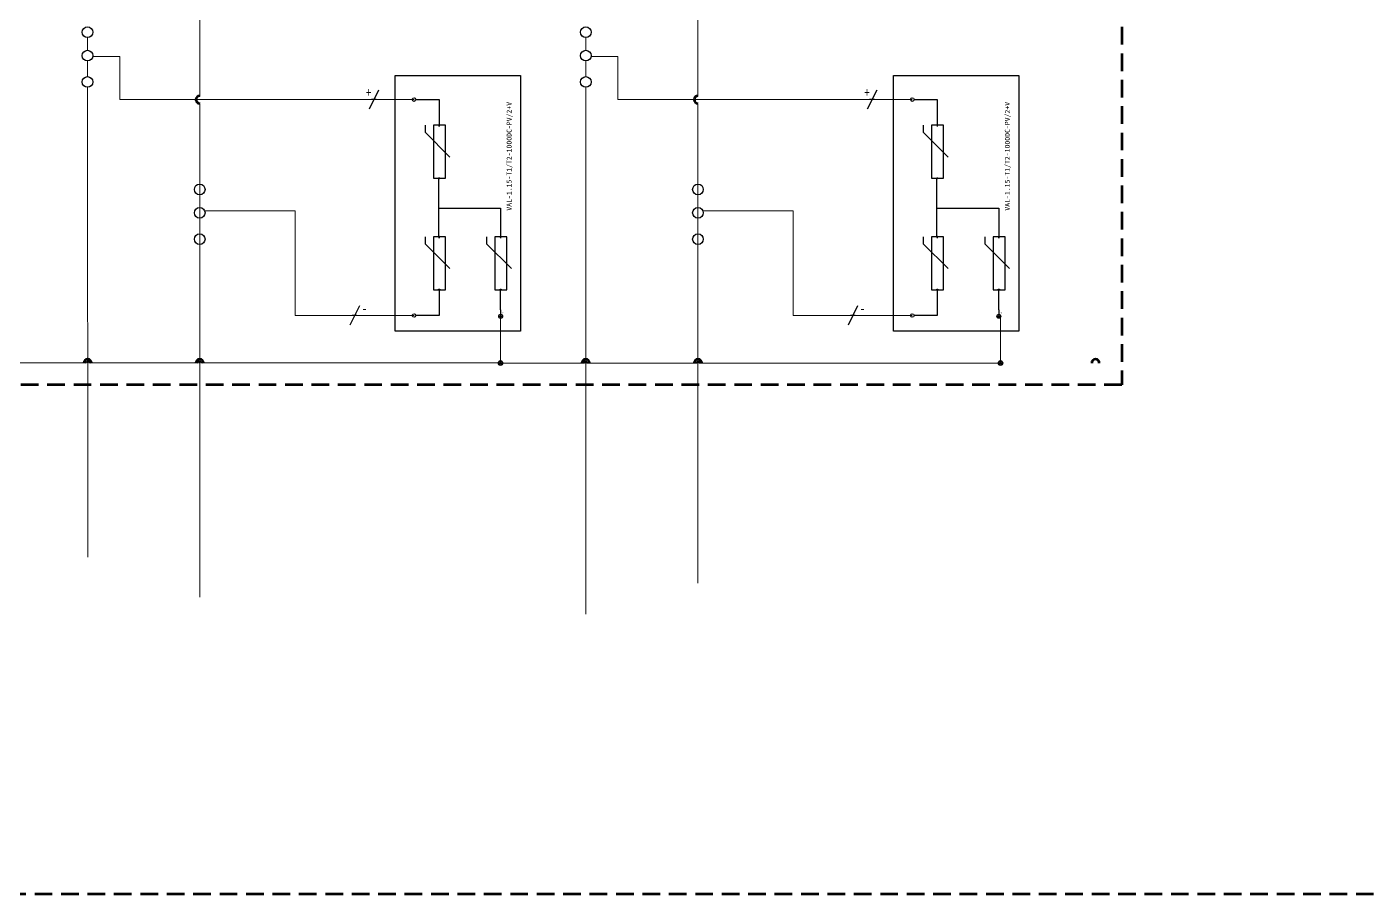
# Model space of a CAD drawing. Header units: millimetres. Extents: x 139 to 1361, y -140 to 1049.
# Drawn here: x 637.7 to 752.2, y 725.2 to 799 of the extents above; entities that cross this region are included whole.
import ezdxf
from ezdxf.enums import TextEntityAlignment as Align

# ---------------------------------------------------------------- set-up
doc = ezdxf.new("R2010")
doc.units = ezdxf.units.MM
doc.header["$LTSCALE"] = 12
doc.linetypes.add('HIDDEN2', pattern=[0.1875, 0.125, -0.0625])
for name, color, linetype in [('GRN_12AWG', 3, 'Continuous'), ('GRY_20AWG', 250, 'Continuous'), ('LOCBOX', 92, 'HIDDEN2'), ('MISC', 2, 'Continuous'), ('RED_10AWG', 1, 'Continuous'), ('RED_12AWG', 1, 'Continuous'), ('SYMS', 7, 'Continuous'), ('TAGS', 51, 'Continuous')]:
    doc.layers.add(name, color=color, linetype=linetype)
doc.styles.get("Standard").update_dxf_attribs({"font": ''})
doc.styles.add('WD', font='')
doc.styles.add('WD_IEC', font='')
doc.styles.get('Standard').set_extended_font_data('SimHei')
doc.styles.get('WD').set_extended_font_data('SimHei')
doc.styles.get('WD_IEC').set_extended_font_data('SimHei')

# ---------------------------------------------------------------- blocks, each defined once
blk = doc.blocks.new('HT0_02')
blk.add_circle((0, 0), 0.0699)
at = {"style": 'WD', "flags": 1}
for tag, p in [('X4TERM01', (-0.07, 0)), ('X2TERM01', (0, 0.07)), ('X1TERM01', (0.07, 0)), ('X8TERM01', (0, -0.07))]:
    blk.add_attdef(tag, p, '', height=0.01, dxfattribs=at)
blk = doc.blocks.new('HGND4')
for p, q in [((0, 0), (10, 0)), ((10, -3.8), (10, 3.8)), ((11.2, -2.5), (11.2, 2.5)), ((12.5, -1.2), (12.5, 1.2))]:
    blk.add_line(p, q)
blk.add_circle((10, 0), 5)
at = {"style": 'WD_IEC'}
for tag, p in [('TAG1', (2.5, 4.6)), ('INST', (2.5, 11.6)), ('LOC', (2.5, 8.1))]:
    blk.add_attdef(tag, text='', height=2.5, dxfattribs=at).set_placement(p, align=Align.RIGHT)
at = {"style": 'WD_IEC', "flags": 1}
blk.add_attdef('X4TERM01', (0, 0), '', height=0.32, dxfattribs=at)
blk = doc.blocks.new('VT0_05')
blk.add_lwpolyline([(0.08, -0.06), (0, 0.08), (-0.08, -0.06)], close=True)
at = {"style": 'WD', "flags": 1}
for tag, p in [('X4TERM01', (-0.05, 0)), ('X2TERM01', (0, 0.08)), ('X1TERM01', (0.05, 0)), ('X8TERM01', (0, -0.06))]:
    blk.add_attdef(tag, p, '', height=0.01, dxfattribs=at)
blk = doc.blocks.new('Lightening Surge Arrestor')
at = {"color": 5}
for p, q in [((0.502, 2.919), (0.502, 2.827)), ((0.502, 2.827), (0.826, 2.503)), ((0.502, 1.459), (0.502, 1.367)), ((1.308, 1.459), (1.308, 1.367)), ((0.502, 1.367), (0.826, 1.043)), ((1.308, 1.367), (1.632, 1.043))]:
    blk.add_line(p, q, dxfattribs=at)
for points in [[(0.112, 3.569), (1.754, 3.569), (1.754, 0.222), (0.112, 0.222)], [(0.768, 2.919), (0.611, 2.919), (0.611, 2.225), (0.768, 2.225)], [(0.768, 1.459), (0.611, 1.459), (0.611, 0.765), (0.768, 0.765)], [(1.574, 1.459), (1.417, 1.459), (1.417, 0.765), (1.574, 0.765)]]:
    blk.add_lwpolyline(points, close=True, dxfattribs=at)
at = {"layer": 'GRY_20AWG'}
blk.add_line((1.492, 0.502), (1.492, 0.468), dxfattribs=at)
at = {"layer": 'RED_12AWG'}
for p, q in [((0.382, 3.255), (0.686, 3.255)), ((0.686, 3.255), (0.686, 2.926)), ((0.69, 2.919), (0.684, 2.919)), ((0.681, 1.459), (0.681, 2.226)), ((0.681, 1.835), (1.492, 1.835)), ((1.492, 1.835), (1.492, 1.466)), ((0.69, 1.459), (0.681, 1.459)), ((0.69, 0.435), (0.69, 0.766)), ((1.492, 0.502), (1.492, 0.757)), ((0.381, 0.435), (0.69, 0.435))]:
    blk.add_line(p, q, dxfattribs=at)
at = {"layer": 'SYMS'}
for name, p, xscale, yscale, zscale in [('HT0_02', (0.358, 3.255), 0.3314421991292846, 0.3314421991292846, 0.3314421991292846), ('VT0_05', (0.686, 2.918), 0.1052161047490845, 0.1052161047490845, 0.1052161047490845), ('VT0_05', (0.686, 1.458), 0.1052161047490845, 0.1052161047490845, 0.1052161047490845), ('HT0_02', (0.69, 1.459), 0.01504368401050088, 0.01504368401050088, 0.01504368401050088), ('VT0_05', (1.492, 1.458), 0.1052161047490845, 0.1052161047490845, 0.1052161047490845), ('HT0_02', (0.358, 0.429), 0.3314421991292846, 0.3314421991292846, 0.3314421991292846)]:
    blk.add_blockref(name, p, dxfattribs=dict(at, xscale=xscale, yscale=yscale, zscale=zscale))
at = {"layer": 'SYMS', "xscale": -0.1052161047490845, "yscale": 0.1052161047490845, "zscale": 0.1052161047490845, "rotation": 180}
for p in [(0.686, 2.226), (0.686, 0.766), (1.492, 0.766)]:
    blk.add_blockref('VT0_05', p, dxfattribs=at)
at = {"layer": 'SYMS'}
ref = blk.add_blockref('HGND4', (1.492, 0.468), dxfattribs=dict(at, xscale=0.005, yscale=0.005, zscale=0.005, rotation=270))
ref.add_attrib('TAG1', 'PE', dxfattribs={"layer": 'TAGS', "height": 0.0125, "rotation": 270, "style": 'WD_IEC'}).set_placement((1.515, 0.455), align=Align.RIGHT)
at = {"color": 5, "insert": (1.57, 1.801), "char_height": 0.065, "attachment_point": 1, "rotation": 90}
blk.add_mtext_dynamic_manual_height_columns('VAL-1.15-T1/T2-1000DC-PV/2+V', width=1.87491, gutter_width=0.325, heights=[0], dxfattribs=at)
for tag, p in [('+', (0.447, 3.312)), ('-', (0.457, 0.49))]:
    blk.add_attdef(tag, p, '', height=0.065)
at = {"color": 5}
blk.add_attdef('VAL-1.15-T1/T2-1000DC-PV/2+V', (1.651, 1.798), '', height=0.065, rotation=90, dxfattribs=at)
blk = doc.blocks.new('VT0_02')
blk.add_circle((0, 0), 0.0699)
at = {"style": 'WD', "flags": 1}
for tag, p in [('X4TERM01', (-0.07, 0)), ('X2TERM01', (0, 0.07)), ('X1TERM01', (0.07, 0)), ('X8TERM01', (0, -0.07))]:
    blk.add_attdef(tag, p, '', height=0.01, dxfattribs=at)
blk = doc.blocks.new('HW01')
for p, q in [((0.062, 0.125), (-0.062, -0.125)), ((0.031, 0), (-0.031, 0))]:
    blk.add_line(p, q)
at = {"style": 'WD', "width": 0.7, "flags": 1}
for tag, p in [('INST', (0, 0.357)), ('LOC', (0, 0.188)), ('XREF', (0, -0.3)), ('DESC1', (0, -0.456)), ('DESC2', (0, -0.613))]:
    blk.add_attdef(tag, text='', height=0.125, dxfattribs=at).set_placement(p, align=Align.CENTER)
at = {"style": 'WD', "width": 0.8}
blk.add_attdef('TAG1', text='', height=0.125, dxfattribs=at).set_placement((-0.031, 0.031), align=Align.RIGHT)
at = {"style": 'WD', "flags": 1}
for tag, p in [('X4TERM01', (-0.031, 0)), ('X1TERM01', (0.031, 0))]:
    blk.add_attdef(tag, p, '', height=0.0125, dxfattribs=at)
at = {"style": 'WD'}
for tag, p in [('X2LINK', (0, 0.125)), ('X8LINK', (0, -0.125))]:
    blk.add_attdef(tag, p, '', height=0.01, dxfattribs=at)
at = {"linetype": 'Continuous', "style": 'WD', "flags": 9}
blk.add_attdef('ASSYCODE', text='', height=0.01, dxfattribs=at).set_placement((0.029, 0.042), align=Align.CENTER)
at = {"style": 'WD', "flags": 9}
blk.add_attdef('FAMILY', text='', height=0.01, dxfattribs=at).set_placement((0.023, 0.118), align=Align.CENTER)
at = {"style": 'WD', "width": 0.8}
blk.add_attdef('RATING1', (0.094, 0.031), '', height=0.125, dxfattribs=at)
at = {"style": 'WD', "width": 0.8, "flags": 1}
blk.add_attdef('MFG', text='', height=0.0938, dxfattribs=at).set_placement((-0.125, -0.031), align=Align.TOP_RIGHT)
blk.add_attdef('CAT', text='', height=0.0938, dxfattribs=at).set_placement((0.031, -0.031), align=Align.TOP_LEFT)
blk = doc.blocks.new('WDDOT')
for radius in [0.03, 0.0187, 0.00929]:
    blk.add_circle((0, 0), radius)

msp = doc.modelspace()

# ---------------------------------------------------------------- linework, layer by layer
at = {"layer": 'GRN_12AWG', "lineweight": 13}
for p, q in [((677.98, 774.37), (677.98, 770.31)), ((720.55, 774.29), (720.55, 770.36)), ((632.35, 770.4), (642.73, 770.4)), ((642.93, 770.4), (652.27, 770.4)), ((652.47, 770.4), (678.03, 770.4)), ((677.98, 770.39), (685.14, 770.39)), ((685.34, 770.39), (694.69, 770.39)), ((694.89, 770.39), (720.51, 770.39))]:
    msp.add_line(p, q, dxfattribs=at)
at = {"layer": 'GRN_12AWG', "lineweight": 90}
for centre in [(642.83, 770.4), (652.37, 770.4), (685.24, 770.39), (694.79, 770.39)]:
    msp.add_arc(centre, 0.1, 0, 180, dxfattribs=at)
at = {"layer": 'GRY_20AWG', "lineweight": 90}
for centre in [(642.82, 770.39), (652.37, 770.39), (685.24, 770.39), (694.79, 770.39), (728.64, 770.39)]:
    msp.add_arc(centre, 0.325, 0, 180, dxfattribs=at)
at = {"layer": 'LOCBOX', "color": 5, "lineweight": 90}
msp.add_lwpolyline([(564.06, 890.74), (880.57, 890.74), (880.57, 725.19), (564.06, 725.19)], close=True, dxfattribs=at)
at = {"layer": 'LOCBOX', "color": 1, "lineweight": 90}
msp.add_lwpolyline([(587.77, 801.25), (730.89, 801.25), (730.89, 768.54), (587.77, 768.54)], close=True, dxfattribs=at)
at = {"layer": 'RED_10AWG', "lineweight": 13}
for p, q in [((652.37, 876.61), (652.37, 793.87)), ((694.79, 876.61), (694.79, 793.87)), ((642.82, 798.09), (642.82, 797.02)), ((685.24, 798.09), (685.24, 797.02)), ((642.82, 796.11), (642.82, 794.78)), ((645.56, 796.48), (643.27, 796.48)), ((645.56, 792.82), (645.56, 796.48)), ((685.24, 796.11), (685.24, 794.78)), ((687.98, 796.48), (685.69, 796.48)), ((687.98, 792.82), (687.98, 796.48)), ((642.82, 793.87), (642.84, 753.87)), ((652.37, 793.87), (652.37, 793.14)), ((685.24, 793.87), (685.24, 761.34)), ((694.79, 793.87), (694.79, 793.14)), ((666.98, 792.82), (645.56, 792.82)), ((670.62, 792.82), (667.39, 792.82)), ((709.4, 792.82), (687.98, 792.82)), ((713.04, 792.82), (709.81, 792.82)), ((652.37, 792.49), (652.37, 750.46)), ((694.79, 792.49), (694.79, 751.65)), ((652.37, 784.71), (652.37, 783.63)), ((694.79, 784.71), (694.79, 783.63)), ((652.37, 782.73), (652.37, 781.39)), ((660.49, 783.34), (652.83, 783.34)), ((660.49, 774.44), (660.49, 783.34)), ((694.79, 782.73), (694.79, 781.39)), ((702.91, 783.34), (695.25, 783.34)), ((702.91, 774.44), (702.91, 783.34)), ((665.35, 774.44), (660.49, 774.44)), ((670.62, 774.44), (665.76, 774.44)), ((707.77, 774.44), (702.91, 774.44)), ((713.04, 774.44), (708.18, 774.44)), ((685.24, 749.01), (685.24, 761.34))]:
    msp.add_line(p, q, dxfattribs=at)
at = {"layer": 'RED_10AWG', "lineweight": 90}
for centre in [(652.37, 792.82), (694.79, 792.82)]:
    msp.add_arc(centre, 0.325, 90, 270, dxfattribs=at)

# ---------------------------------------------------------------- block references
at = {"lineweight": 5, "xscale": 6.503093813421009, "yscale": 6.503093813421009, "zscale": 6.503093813421009}
for p in [(668.29, 771.65), (710.71, 771.65)]:
    msp.add_blockref('Lightening Surge Arrestor', p, dxfattribs=at)
at = {"layer": 'SYMS', "lineweight": 5, "xscale": 6.503093813421009, "yscale": 6.503093813421009, "zscale": 6.503093813421009}
for name, p in [('VT0_02', (642.82, 798.55)), ('VT0_02', (685.24, 798.55)), ('VT0_02', (642.82, 796.56)), ('VT0_02', (685.24, 796.56)), ('VT0_02', (642.82, 794.32)), ('VT0_02', (685.24, 794.32)), ('VT0_02', (652.37, 785.17)), ('VT0_02', (694.79, 785.17)), ('VT0_02', (652.37, 783.18)), ('VT0_02', (694.79, 783.18)), ('VT0_02', (652.37, 780.94)), ('VT0_02', (694.79, 780.94)), ('WDDOT', (677.98, 770.39)), ('WDDOT', (720.55, 770.39))]:
    msp.add_blockref(name, p, dxfattribs=at)
at = {"layer": 'SYMS', "lineweight": 5}
ref = msp.add_blockref('HW01', (667.19, 792.82), dxfattribs=dict(at, xscale=6.503093813421009, yscale=6.503093813421009, zscale=6.503093813421009))
ref.add_attrib('TAG1', '+', dxfattribs={"layer": 'TAGS', "height": 0.813, "style": 'WD', "width": 0.8}).set_placement((666.98, 793.02), align=Align.RIGHT)
ref = msp.add_blockref('HW01', (709.61, 792.82), dxfattribs=dict(at, xscale=6.503093813421009, yscale=6.503093813421009, zscale=6.503093813421009))
ref.add_attrib('TAG1', '+', dxfattribs={"layer": 'TAGS', "height": 0.813, "style": 'WD', "width": 0.8}).set_placement((709.4, 793.02), align=Align.RIGHT)
ref = msp.add_blockref('HW01', (665.56, 774.44), dxfattribs=dict(at, xscale=6.503093813421009, yscale=6.503093813421009, zscale=6.503093813421009))
ref.add_attrib('RATING1', '-', (666.17, 774.64), dxfattribs={"layer": 'MISC', "height": 0.813, "style": 'WD', "width": 0.8})
ref = msp.add_blockref('HW01', (707.98, 774.44), dxfattribs=dict(at, xscale=6.503093813421009, yscale=6.503093813421009, zscale=6.503093813421009))
ref.add_attrib('RATING1', '-', (708.58, 774.64), dxfattribs={"layer": 'MISC', "height": 0.813, "style": 'WD', "width": 0.8})

doc.saveas('drawing.dxf')
